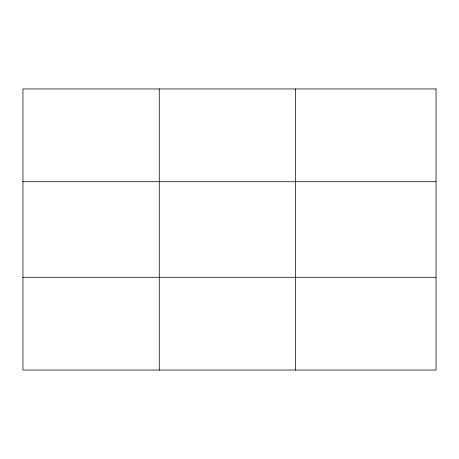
<?xml version="1.0" encoding="UTF-8"?>
<svg xmlns="http://www.w3.org/2000/svg" width="459" height="459" viewBox="0 0 459 459"><rect width="100%" height="100%" fill="white"/><g stroke="black" fill="none" stroke-linecap="round" stroke-linejoin="round"><path stroke-width="0.69" d="M159.273 88.948L159.273 370.052M295.596 88.948L295.596 370.052M22.95 181.712L436.05 181.712M22.95 277.288L436.05 277.288M436.05 88.948L436.05 370.052L22.95 370.052L22.95 88.948L436.05 88.948"/></g></svg>
